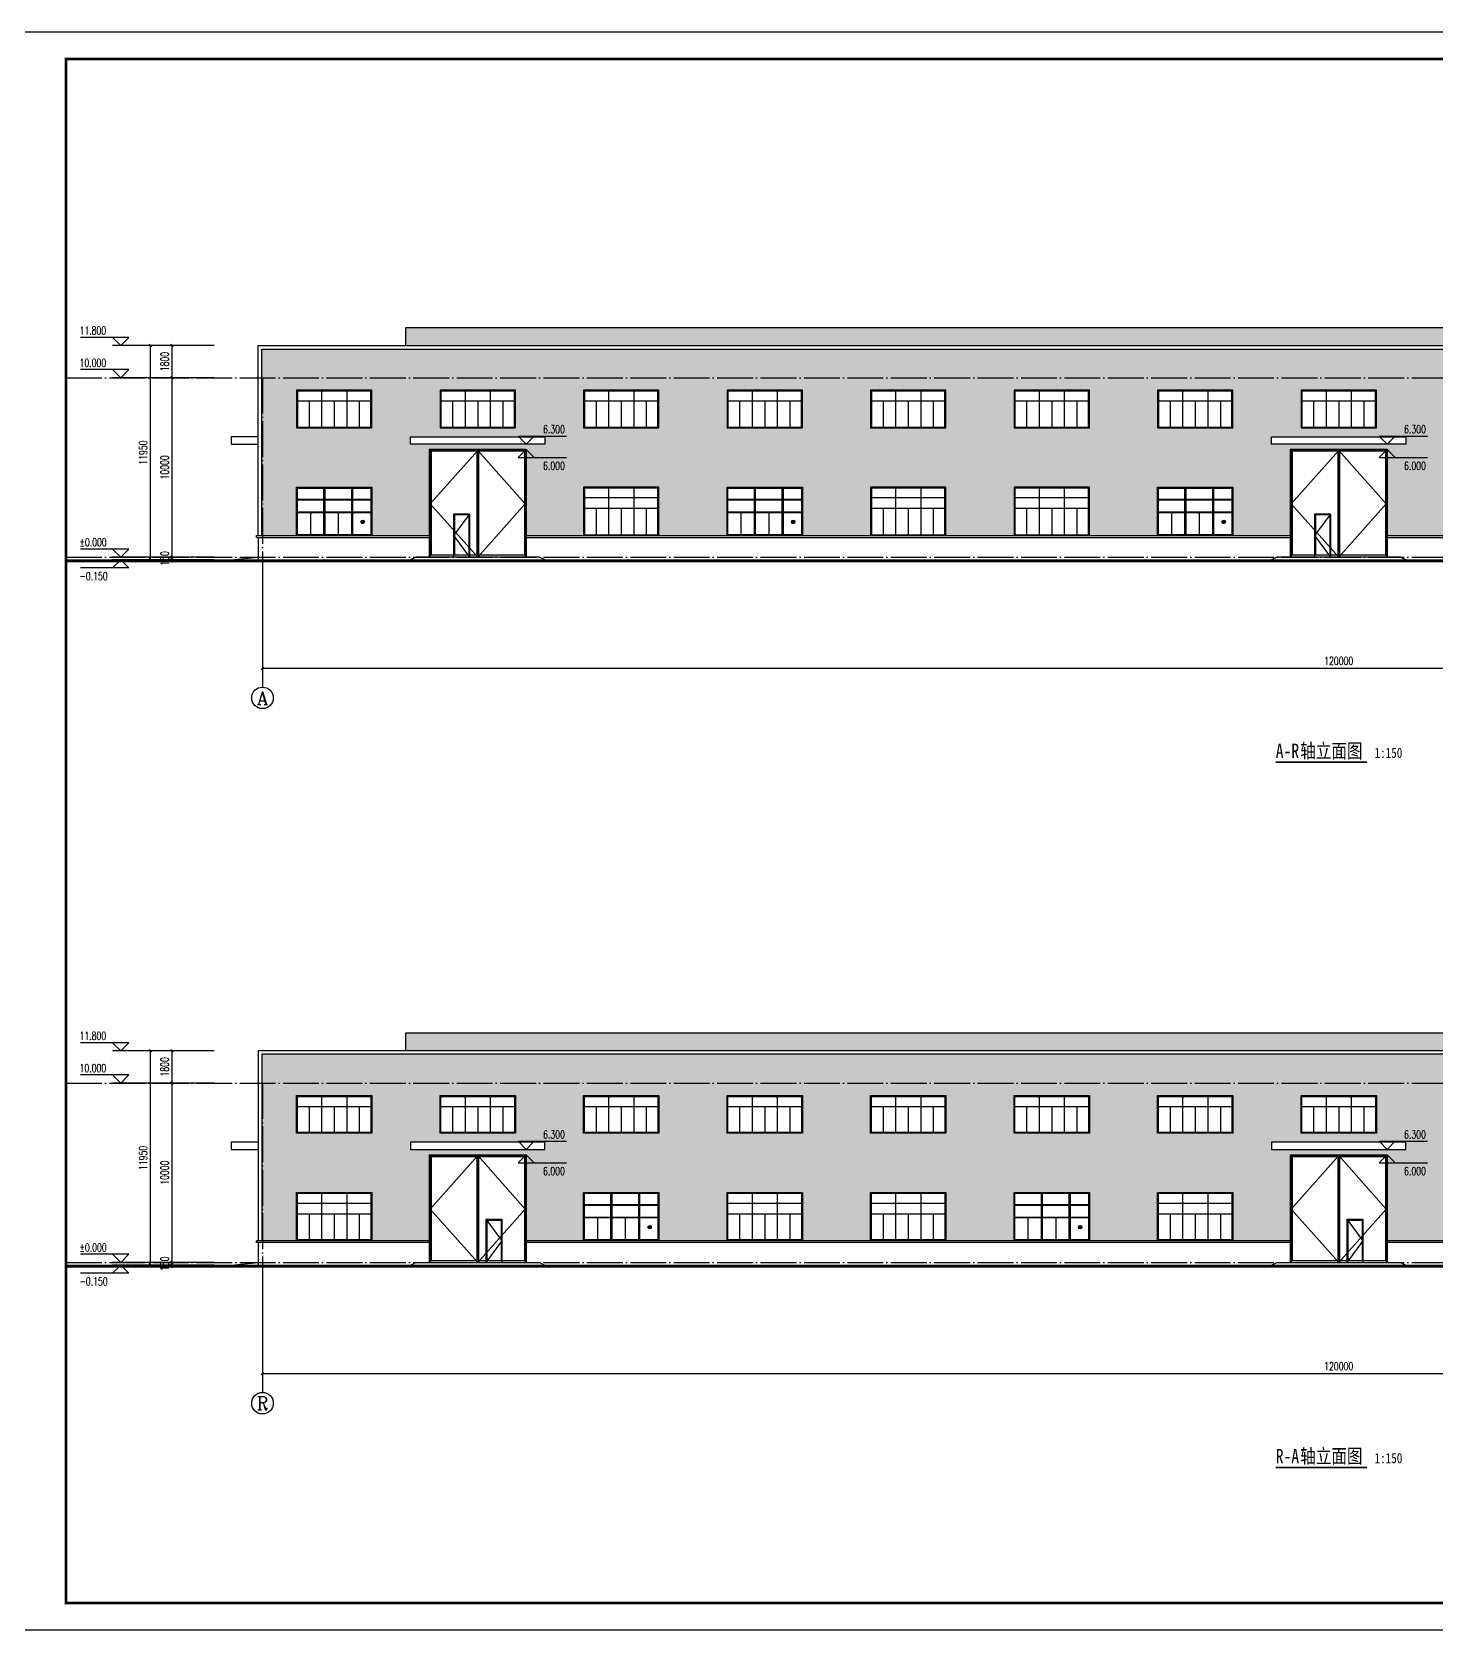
# Model space of a CAD drawing. Extents: x 14591016 to 15383666, y -730593 to -510197.
# Drawn here: x 14965566 to 15043841, y -662043 to -572943 of the extents above; entities that cross this region are included whole.
import ezdxf
from ezdxf.enums import TextEntityAlignment as Align

# ---------------------------------------------------------------- set-up
doc = ezdxf.new("R2010")
doc.units = 0
doc.header["$LTSCALE"] = 1000
doc.header["$MEASUREMENT"] = 0
doc.linetypes.add('DOTE', pattern=[2.42, 2, -0.2, 0.02, -0.2])
for name, color, linetype in [('AXIS', 3, 'Continuous'), ('AXIS_TEXT', 7, 'Continuous'), ('DIM_SYMB', 3, 'Continuous'), ('DOTE', 1, 'DOTE'), ('PUB_DIM', 3, 'Continuous'), ('PUB_TEXT', 7, 'Continuous'), ('TK', 4, 'Continuous'), ('WINDOW', 4, 'Continuous'), ('填充', 251, 'Continuous')]:
    doc.layers.add(name, color=color, linetype=linetype)
doc.styles.add('_TCH_AXIS', font='COMPLEX', dxfattribs={"bigfont": 'GBCBIG'})
doc.styles.add('_TCH_DIM', font='SIMPLEX', dxfattribs={"bigfont": 'GBCBIG'})
doc.styles.add('_TCH_DIM_T3', font='SIMPLEX', dxfattribs={"width": 0.705882, "bigfont": 'GBCBIG'})
doc.styles.add('COMPLEX', font='COMPLEX')
doc.styles.add('YAYA', font='', dxfattribs={"width": 0.8, "height": 1})
doc.styles.get('YAYA').set_extended_font_data('SimSun')
doc.dimstyles.new('_TCH_ARCH&&150', dxfattribs={"dimtxt": 446.25, "dimasz": 150, "dimexe": 375, "dimexo": 450, "dimgap": 189.375, "dimtad": 1, "dimdec": 0, "dimzin": 0, "dimdsep": 46, "dimtxsty": '_TCH_DIM_T3', "dimblk": 'ARCHTICK', "dimcen": 0.09, "dimclrt": 7, "dimazin": 2, "dimtfac": 1, "dimtdec": 0, "dimtix": 1, "dimtmove": 2, "dimatfit": 3, "dimfxl": 0, "dimtolj": 1, "dimtzin": 0, "dimarcsym": 0})
pattern_1 = [(90, (0, 0), (-635, 6e-14), []), (90, (317.5, 317.5), (-635, 6e-14), [317.5, -158.75])]

# ---------------------------------------------------------------- blocks, each defined once
blk = doc.blocks.new('222222')
blk.add_lwpolyline([(-4200, 0), (0, 0), (0, -2100), (-4200, -2100)], close=True)
at = {"layer": 'WINDOW'}
for p, q in [((-4150, -600), (-50, -600)), ((-3500, -600), (-3500, -2050)), ((-2800, -50), (-2800, -2050)), ((-2100, -600), (-2100, -2050)), ((-1400, -50), (-1400, -2050)), ((-700, -600), (-700, -2050))]:
    blk.add_line(p, q, dxfattribs=at)
blk.add_lwpolyline([(-4150, -50), (-50, -50), (-50, -2050), (-4150, -2050)], close=True, dxfattribs=at)
blk = doc.blocks.new('1111')
blk.add_lwpolyline([(-4200, 0), (0, 0), (0, -2700), (-4200, -2700)], close=True)
at = {"layer": 'WINDOW'}
for p, q in [((-4150, -600), (-50, -600)), ((-2800, -50), (-2800, -2650)), ((-1400, -50), (-1400, -2650)), ((-4150, -1200), (-50, -1200)), ((-3500, -1200), (-3500, -2650)), ((-2100, -1200), (-2100, -2650)), ((-700, -1200), (-700, -2650))]:
    blk.add_line(p, q, dxfattribs=at)
blk.add_lwpolyline([(-4150, -50), (-50, -50), (-50, -2650), (-4150, -2650)], close=True, dxfattribs=at)
blk = doc.blocks.new('A$C6FA958B4')
for p, q in [((-474, 38771), (4926, 38771)), ((-474, 38771), (-474, 32771)), ((4926, 38771), (4926, 32771))]:
    blk.add_line(p, q)
at = {"color": 4}
for p, q in [((-424, 38721), (4876, 38721)), ((-424, 38721), (-424, 32771)), ((-374, 38671), (2176, 38671)), ((-374, 38671), (-374, 32871)), ((2176, 38671), (2176, 32871)), ((2226, 38721), (2226, 32771)), ((2276, 38671), (2276, 35171)), ((2276, 38671), (4826, 38671)), ((4826, 38671), (4826, 32871)), ((4876, 38721), (4876, 32771)), ((2276, 35171), (2276, 32871)), ((2676, 35171), (3576, 35171)), ((2676, 35171), (2676, 32771)), ((2726, 35121), (3526, 35121)), ((2726, 35121), (2726, 32871)), ((3526, 35121), (3526, 32871)), ((3576, 35171), (3576, 32771)), ((-1224, 32771), (5676, 32771)), ((-374, 32871), (2176, 32871)), ((2276, 32871), (2676, 32871)), ((2726, 32871), (3226, 32871)), ((3226, 32871), (3526, 32871)), ((3576, 32871), (4826, 32871))]:
    blk.add_line(p, q, dxfattribs=at)
at = {"ltscale": 0.5}
blk.add_lwpolyline([(-1524, 39071), (5976, 39071), (5976, 39471), (-1524, 39471)], close=True, dxfattribs=at)
at = {"color": 4}
for points in [[(2226, 38721), (-424, 35746), (2226, 32771), (4876, 35746), (2226, 38721)], [(2676, 35171), (3576, 33971), (2676, 32771)]]:
    blk.add_lwpolyline(points, dxfattribs=at)
blk.add_lwpolyline([(-1524, 32621), (-1224, 32771), (5676, 32771), (5976, 32621)])
blk = doc.blocks.new('GeYuanFrame_55736273', base_point=(20.09, 4.53))
at = {"layer": 'TK'}
blk.add_lwpolyline([(20.09, 4.53), (20.09, 598.53), (1071.09, 598.53), (1071.09, 4.53)], close=True, dxfattribs=at)
at = {"layer": 'TK', "const_width": 1}
blk.add_lwpolyline([(45.09, 588.53), (1061.09, 588.53), (1061.09, 14.53), (45.09, 14.53)], close=True, dxfattribs=at)
blk = doc.blocks.new('_ArchTick')
at = {"color": 0, "linetype": 'ByBlock', "const_width": 0.4}
blk.add_lwpolyline([(-0.5, -0.5), (0.5, 0.5)], dxfattribs=at)
blk = doc.blocks.new('*D113')
at = {"layer": 'Defpoints', "color": 0}
for p in [(14973376, -602221), (14976176, -602221), (14976176, -602371)]:
    blk.add_point(p, dxfattribs=at)
at = {"layer": 'PUB_DIM', "color": 0, "lineweight": -2}
for p, q in [((14975726, -602221), (14973001, -602221)), ((14973376, -602221), (14973376, -602071)), ((14973376, -602371), (14973376, -602221)), ((14975726, -602371), (14973001, -602371)), ((14973376, -602371), (14973376, -602521))]:
    blk.add_line(p, q, dxfattribs=at)
at = {"layer": 'PUB_DIM', "color": 0, "lineweight": -2, "xscale": 150, "yscale": 150, "zscale": 150}
for p, rotation in [((14973376, -602221), 270), ((14973376, -602371), 90)]:
    blk.add_blockref('_ArchTick', p, dxfattribs=dict(at, rotation=rotation))
at = {"layer": 'PUB_DIM', "color": 7, "insert": (14972964, -602296), "char_height": 446.2, "attachment_point": 5, "rotation": 90, "style": '_TCH_DIM_T3'}
blk.add_mtext('\\A1;150', dxfattribs=at)
blk = doc.blocks.new('*D114')
at = {"layer": 'Defpoints', "color": 0}
for p in [(14973376, -592221), (14976176, -592221), (14976176, -602221)]:
    blk.add_point(p, dxfattribs=at)
at = {"layer": 'PUB_DIM', "color": 0, "lineweight": -2}
for p, q in [((14975726, -592221), (14973001, -592221)), ((14973376, -602221), (14973376, -592221)), ((14975726, -602221), (14973001, -602221))]:
    blk.add_line(p, q, dxfattribs=at)
at = {"layer": 'PUB_DIM', "color": 0, "lineweight": -2, "xscale": 150, "yscale": 150, "zscale": 150}
for p, rotation in [((14973376, -592221), 90), ((14973376, -602221), 270)]:
    blk.add_blockref('_ArchTick', p, dxfattribs=dict(at, rotation=rotation))
at = {"layer": 'PUB_DIM', "color": 7, "insert": (14972964, -597221), "char_height": 446.2, "attachment_point": 5, "rotation": 90, "style": '_TCH_DIM_T3'}
blk.add_mtext('\\A1;10000', dxfattribs=at)
blk = doc.blocks.new('*D115')
at = {"layer": 'Defpoints', "color": 0}
for p in [(14973376, -590421), (14976176, -590421), (14976176, -592221)]:
    blk.add_point(p, dxfattribs=at)
at = {"layer": 'PUB_DIM', "color": 0, "lineweight": -2}
for p, q in [((14975726, -590421), (14973001, -590421)), ((14973376, -592221), (14973376, -590421)), ((14975726, -592221), (14973001, -592221))]:
    blk.add_line(p, q, dxfattribs=at)
at = {"layer": 'PUB_DIM', "color": 0, "lineweight": -2, "xscale": 150, "yscale": 150, "zscale": 150}
for p, rotation in [((14973376, -590421), 90), ((14973376, -592221), 270)]:
    blk.add_blockref('_ArchTick', p, dxfattribs=dict(at, rotation=rotation))
at = {"layer": 'PUB_DIM', "color": 7, "insert": (14972964, -591321), "char_height": 446.2, "attachment_point": 5, "rotation": 90, "style": '_TCH_DIM_T3'}
blk.add_mtext('\\A1;1800', dxfattribs=at)
blk = doc.blocks.new('*D116')
at = {"layer": 'Defpoints', "color": 0}
for p in [(14972176, -590421), (14976176, -590421), (14976176, -602371)]:
    blk.add_point(p, dxfattribs=at)
at = {"layer": 'PUB_DIM', "color": 0, "lineweight": -2}
for p, q in [((14975726, -590421), (14971801, -590421)), ((14972176, -602371), (14972176, -590421)), ((14975726, -602371), (14971801, -602371))]:
    blk.add_line(p, q, dxfattribs=at)
at = {"layer": 'PUB_DIM', "color": 0, "lineweight": -2, "xscale": 150, "yscale": 150, "zscale": 150}
for p, rotation in [((14972176, -590421), 90), ((14972176, -602371), 270)]:
    blk.add_blockref('_ArchTick', p, dxfattribs=dict(at, rotation=rotation))
at = {"layer": 'PUB_DIM', "color": 7, "insert": (14971764, -596396), "char_height": 446.2, "attachment_point": 5, "rotation": 90, "style": '_TCH_DIM_T3'}
blk.add_mtext('\\A1;11950', dxfattribs=at)
blk = doc.blocks.new('_AXISO')
blk.add_circle((0, 0), 0.5)
at = {"layer": 'AXIS_TEXT', "style": 'COMPLEX', "width": 1.041667}
blk.add_attdef('A', text='', height=0.56, dxfattribs=at).set_placement((-0.25, -0.28), (0.25, -0.28), align=Align.FIT)
blk = doc.blocks.new('*D117')
at = {"layer": 'AXIS', "color": 0, "lineweight": -2}
for p, q in [((14978416, -603921), (14978416, -608796)), ((15098416, -603921), (15098416, -608796)), ((14978416, -608421), (15098416, -608421))]:
    blk.add_line(p, q, dxfattribs=at)
at = {"layer": 'Defpoints', "color": 0}
for p in [(14978416, -603471), (15098416, -603471), (15098416, -608421)]:
    blk.add_point(p, dxfattribs=at)
at = {"layer": 'AXIS', "color": 0, "lineweight": -2, "xscale": 150, "yscale": 150, "zscale": 150, "rotation": 180}
blk.add_blockref('_ArchTick', (14978416, -608421), dxfattribs=at)
at = {"layer": 'AXIS', "color": 0, "lineweight": -2, "xscale": 150, "yscale": 150, "zscale": 150}
blk.add_blockref('_ArchTick', (15098416, -608421), dxfattribs=at)
at = {"layer": 'AXIS', "color": 7, "insert": (15038416, -608008), "char_height": 446.2, "attachment_point": 5, "style": '_TCH_DIM_T3'}
blk.add_mtext('\\A1;120000', dxfattribs=at)
blk = doc.blocks.new('*D118')
at = {"layer": 'Defpoints', "color": 0}
for p in [(14973376, -641544), (14976176, -641544), (14976176, -641694)]:
    blk.add_point(p, dxfattribs=at)
at = {"layer": 'PUB_DIM', "color": 0, "lineweight": -2}
for p, q in [((14973376, -641544), (14973376, -641394)), ((14975726, -641544), (14973001, -641544)), ((14975726, -641694), (14973001, -641694)), ((14973376, -641694), (14973376, -641544)), ((14973376, -641694), (14973376, -641844))]:
    blk.add_line(p, q, dxfattribs=at)
at = {"layer": 'PUB_DIM', "color": 0, "lineweight": -2, "xscale": 150, "yscale": 150, "zscale": 150}
for p, rotation in [((14973376, -641544), 270), ((14973376, -641694), 90)]:
    blk.add_blockref('_ArchTick', p, dxfattribs=dict(at, rotation=rotation))
at = {"layer": 'PUB_DIM', "color": 7, "insert": (14972964, -641619), "char_height": 446.2, "attachment_point": 5, "rotation": 90, "style": '_TCH_DIM_T3'}
blk.add_mtext('\\A1;150', dxfattribs=at)
blk = doc.blocks.new('*D119')
at = {"layer": 'Defpoints', "color": 0}
for p in [(14973376, -631544), (14976176, -631544), (14976176, -641544)]:
    blk.add_point(p, dxfattribs=at)
at = {"layer": 'PUB_DIM', "color": 0, "lineweight": -2}
for p, q in [((14975726, -631544), (14973001, -631544)), ((14973376, -641544), (14973376, -631544)), ((14975726, -641544), (14973001, -641544))]:
    blk.add_line(p, q, dxfattribs=at)
at = {"layer": 'PUB_DIM', "color": 0, "lineweight": -2, "xscale": 150, "yscale": 150, "zscale": 150}
for p, rotation in [((14973376, -631544), 90), ((14973376, -641544), 270)]:
    blk.add_blockref('_ArchTick', p, dxfattribs=dict(at, rotation=rotation))
at = {"layer": 'PUB_DIM', "color": 7, "insert": (14972964, -636544), "char_height": 446.2, "attachment_point": 5, "rotation": 90, "style": '_TCH_DIM_T3'}
blk.add_mtext('\\A1;10000', dxfattribs=at)
blk = doc.blocks.new('*D120')
at = {"layer": 'Defpoints', "color": 0}
for p in [(14973376, -629744), (14976176, -629744), (14976176, -631544)]:
    blk.add_point(p, dxfattribs=at)
at = {"layer": 'PUB_DIM', "color": 0, "lineweight": -2}
for p, q in [((14975726, -629744), (14973001, -629744)), ((14973376, -631544), (14973376, -629744)), ((14975726, -631544), (14973001, -631544))]:
    blk.add_line(p, q, dxfattribs=at)
at = {"layer": 'PUB_DIM', "color": 0, "lineweight": -2, "xscale": 150, "yscale": 150, "zscale": 150}
for p, rotation in [((14973376, -629744), 90), ((14973376, -631544), 270)]:
    blk.add_blockref('_ArchTick', p, dxfattribs=dict(at, rotation=rotation))
at = {"layer": 'PUB_DIM', "color": 7, "insert": (14972964, -630644), "char_height": 446.2, "attachment_point": 5, "rotation": 90, "style": '_TCH_DIM_T3'}
blk.add_mtext('\\A1;1800', dxfattribs=at)
blk = doc.blocks.new('*D121')
at = {"layer": 'Defpoints', "color": 0}
for p in [(14972176, -629744), (14976176, -629744), (14976176, -641694)]:
    blk.add_point(p, dxfattribs=at)
at = {"layer": 'PUB_DIM', "color": 0, "lineweight": -2}
for p, q in [((14975726, -629744), (14971801, -629744)), ((14972176, -641694), (14972176, -629744)), ((14975726, -641694), (14971801, -641694))]:
    blk.add_line(p, q, dxfattribs=at)
at = {"layer": 'PUB_DIM', "color": 0, "lineweight": -2, "xscale": 150, "yscale": 150, "zscale": 150}
for p, rotation in [((14972176, -629744), 90), ((14972176, -641694), 270)]:
    blk.add_blockref('_ArchTick', p, dxfattribs=dict(at, rotation=rotation))
at = {"layer": 'PUB_DIM', "color": 7, "insert": (14971764, -635719), "char_height": 446.2, "attachment_point": 5, "rotation": 90, "style": '_TCH_DIM_T3'}
blk.add_mtext('\\A1;11950', dxfattribs=at)
blk = doc.blocks.new('*D122')
at = {"layer": 'AXIS', "color": 0, "lineweight": -2}
for p, q in [((14978416, -643244), (14978416, -648119)), ((15098416, -643244), (15098416, -648119)), ((14978416, -647744), (15098416, -647744))]:
    blk.add_line(p, q, dxfattribs=at)
at = {"layer": 'Defpoints', "color": 0}
for p in [(14978416, -642794), (15098416, -642794), (15098416, -647744)]:
    blk.add_point(p, dxfattribs=at)
at = {"layer": 'AXIS', "color": 0, "lineweight": -2, "xscale": 150, "yscale": 150, "zscale": 150, "rotation": 180}
blk.add_blockref('_ArchTick', (14978416, -647744), dxfattribs=at)
at = {"layer": 'AXIS', "color": 0, "lineweight": -2, "xscale": 150, "yscale": 150, "zscale": 150}
blk.add_blockref('_ArchTick', (15098416, -647744), dxfattribs=at)
at = {"layer": 'AXIS', "color": 7, "insert": (15038416, -647331), "char_height": 446.2, "attachment_point": 5, "style": '_TCH_DIM_T3'}
blk.add_mtext('\\A1;120000', dxfattribs=at)

msp = doc.modelspace()

# ---------------------------------------------------------------- hatches: boundary and pattern name
for points in [[(14984103.6, -600258.2, 1), (14983903.6, -600258.2, 1)], [(15008103.6, -600258.2, 1), (15007903.6, -600258.2, 1)], [(15032103.6, -600258.2, 1), (15031903.6, -600258.2, 1)], [(15000103.6, -639581.4, 1), (14999903.6, -639581.4, 1)], [(15024103.6, -639581.4, 1), (15023903.6, -639581.4, 1)]]:
    msp.add_hatch(color=1).paths.add_polyline_path(points)
at = {"layer": '填充'}
h = msp.add_hatch(dxfattribs=at)
h.set_pattern_fill('ANSI33,_O', color=251, scale=200, angle=45)
h.set_pattern_definition(pattern_1)
h.paths.add_polyline_path([(15083716.1, -596220.7), (15089116.1, -596220.7), (15089116.1, -601020.7), (15092316.1, -601020.7), (15092316.1, -598320.7), (15096516.1, -598320.7), (15096516.1, -601020.7), (15098456.1, -601020.7), (15098456.1, -590620.7), (14978376.1, -590620.7), (14978376.1, -601020.7), (14980316.1, -601020.7), (14980316.1, -598320.7), (14984516.1, -598320.7), (14984516.1, -601020.7), (14987716.1, -601020.7), (14987716.1, -596220.7), (14993116.1, -596220.7), (14993116.1, -601020.7), (14996316.1, -601020.7), (14996316.1, -598320.7), (15000516.1, -598320.7), (15000516.1, -601020.7), (15004316.1, -601020.7), (15004316.1, -598320.7), (15008516.1, -598320.7), (15008516.1, -601020.7), (15012316.1, -601020.7), (15012316.1, -598320.7), (15016516.1, -598320.7), (15016516.1, -601020.7), (15020316.1, -601020.7), (15020316.1, -598320.7), (15024516.1, -598320.7), (15024516.1, -601020.7), (15028316.1, -601020.7), (15028316.1, -598320.7), (15032516.1, -598320.7), (15032516.1, -601020.7), (15035716.1, -601020.7), (15035716.1, -596220.7), (15041116.1, -596220.7), (15041116.1, -601020.7), (15044316.1, -601020.7), (15044316.1, -598320.7), (15048516.1, -598320.7), (15048516.1, -601020.7), (15052316.1, -601020.7), (15052316.1, -598320.7), (15056516.1, -598320.7), (15056516.1, -601020.7), (15060316.1, -601020.7), (15060316.1, -598320.7), (15064516.1, -598320.7), (15064516.1, -601020.7), (15068316.1, -601020.7), (15068316.1, -598320.7), (15072516.1, -598320.7), (15072516.1, -601020.7), (15076316.1, -601020.7), (15076316.1, -598320.7), (15080516.1, -598320.7), (15080516.1, -601020.7), (15083716.1, -601020.7)])
h.paths.add_polyline_path([(15044316.1, -595020.7), (15044316.1, -592920.7), (15048516.1, -592920.7), (15048516.1, -595020.7)], flags=16)
h.paths.add_polyline_path([(15044366.1, -594970.7), (15044366.1, -592970.7), (15048466.1, -592970.7), (15048466.1, -594970.7)], flags=0)
h.paths.add_polyline_path([(15042166.1, -595920.7), (15034666.1, -595920.7), (15034666.1, -595520.7), (15042166.1, -595520.7)], flags=16)
h.paths.add_polyline_path([(15040516.1, -595020.7), (15036316.1, -595020.7), (15036316.1, -592920.7), (15040516.1, -592920.7)], flags=16)
h.paths.add_polyline_path([(15040466.1, -594970.7), (15036366.1, -594970.7), (15036366.1, -592970.7), (15040466.1, -592970.7)], flags=0)
h.paths.add_polyline_path([(15049990.7, -592780.7, -1), (15049990.7, -592860.7, -1)], flags=16)
h.paths.add_polyline_path([(15052316.1, -595020.7), (15052316.1, -592920.7), (15056516.1, -592920.7), (15056516.1, -595020.7)], flags=16)
h.paths.add_polyline_path([(15052366.1, -594970.7), (15052366.1, -592970.7), (15056466.1, -592970.7), (15056466.1, -594970.7)], flags=0)
h.paths.add_polyline_path([(15032516.1, -595020.7), (15028316.1, -595020.7), (15028316.1, -592920.7), (15032516.1, -592920.7)], flags=16)
h.paths.add_polyline_path([(15032466.1, -594970.7), (15028366.1, -594970.7), (15028366.1, -592970.7), (15032466.1, -592970.7)], flags=0)
h.paths.add_polyline_path([(15060316.1, -595020.7), (15060316.1, -592920.7), (15064516.1, -592920.7), (15064516.1, -595020.7)], flags=16)
h.paths.add_polyline_path([(15060366.1, -594970.7), (15060366.1, -592970.7), (15064466.1, -592970.7), (15064466.1, -594970.7)], flags=0)
h.paths.add_polyline_path([(15024516.1, -595020.7), (15020316.1, -595020.7), (15020316.1, -592920.7), (15024516.1, -592920.7)], flags=16)
h.paths.add_polyline_path([(15024466.1, -594970.7), (15020366.1, -594970.7), (15020366.1, -592970.7), (15024466.1, -592970.7)], flags=0)
h.paths.add_polyline_path([(15068316.1, -595020.7), (15068316.1, -592920.7), (15072516.1, -592920.7), (15072516.1, -595020.7)], flags=16)
h.paths.add_polyline_path([(15068366.1, -594970.7), (15068366.1, -592970.7), (15072466.1, -592970.7), (15072466.1, -594970.7)], flags=0)
h.paths.add_polyline_path([(15016516.1, -595020.7), (15012316.1, -595020.7), (15012316.1, -592920.7), (15016516.1, -592920.7)], flags=16)
h.paths.add_polyline_path([(15016466.1, -594970.7), (15012366.1, -594970.7), (15012366.1, -592970.7), (15016466.1, -592970.7)], flags=0)
h.paths.add_polyline_path([(15076316.1, -595020.7), (15076316.1, -592920.7), (15080516.1, -592920.7), (15080516.1, -595020.7)], flags=16)
h.paths.add_polyline_path([(15076366.1, -594970.7), (15076366.1, -592970.7), (15080466.1, -592970.7), (15080466.1, -594970.7)], flags=0)
h.paths.add_polyline_path([(15008516.1, -595020.7), (15004316.1, -595020.7), (15004316.1, -592920.7), (15008516.1, -592920.7)], flags=16)
h.paths.add_polyline_path([(15008466.1, -594970.7), (15004366.1, -594970.7), (15004366.1, -592970.7), (15008466.1, -592970.7)], flags=0)
h.paths.add_polyline_path([(15082666.1, -595920.7), (15082666.1, -595520.7), (15090166.1, -595520.7), (15090166.1, -595920.7)], flags=16)
h.paths.add_polyline_path([(15084316.1, -595020.7), (15084316.1, -592920.7), (15088516.1, -592920.7), (15088516.1, -595020.7)], flags=16)
h.paths.add_polyline_path([(15084366.1, -594970.7), (15084366.1, -592970.7), (15088466.1, -592970.7), (15088466.1, -594970.7)], flags=0)
h.paths.add_polyline_path([(15000516.1, -595020.7), (14996316.1, -595020.7), (14996316.1, -592920.7), (15000516.1, -592920.7)], flags=16)
h.paths.add_polyline_path([(15000466.1, -594970.7), (14996366.1, -594970.7), (14996366.1, -592970.7), (15000466.1, -592970.7)], flags=0)
h.paths.add_polyline_path([(15092316.1, -595020.7), (15092316.1, -592920.7), (15096516.1, -592920.7), (15096516.1, -595020.7)], flags=16)
h.paths.add_polyline_path([(15092366.1, -594970.7), (15092366.1, -592970.7), (15096466.1, -592970.7), (15096466.1, -594970.7)], flags=0)
h.paths.add_polyline_path([(14994166.1, -595920.7), (14986666.1, -595920.7), (14986666.1, -595520.7), (14994166.1, -595520.7)], flags=16)
h.paths.add_polyline_path([(14992516.1, -595020.7), (14988316.1, -595020.7), (14988316.1, -592920.7), (14992516.1, -592920.7)], flags=16)
h.paths.add_polyline_path([(14992466.1, -594970.7), (14988366.1, -594970.7), (14988366.1, -592970.7), (14992466.1, -592970.7)], flags=0)
h.paths.add_polyline_path([(14984516.1, -595020.7), (14980316.1, -595020.7), (14980316.1, -592920.7), (14984516.1, -592920.7)], flags=16)
h.paths.add_polyline_path([(14984466.1, -594970.7), (14980366.1, -594970.7), (14980366.1, -592970.7), (14984466.1, -592970.7)], flags=0)
h.paths.add_polyline_path([(15049990.7, -589420.7), (14986416.1, -589420.7), (14986416.1, -590420.7), (15049990.7, -590420.7)])
h.paths.add_polyline_path([(15090416.1, -589420.7), (15049990.7, -589420.7), (15049990.7, -590420.7), (15090416.1, -590420.7)])
h = msp.add_hatch(dxfattribs=at)
h.set_pattern_fill('ANSI33,_O', color=251, scale=200, angle=45)
h.set_pattern_definition(pattern_1)
h.paths.add_polyline_path([(15083716.1, -635543.9), (15089116.1, -635543.9), (15089116.1, -640343.9), (15092316.1, -640343.9), (15092316.1, -637643.9), (15096516.1, -637643.9), (15096516.1, -640343.9), (15098456.1, -640343.9), (15098456.1, -629943.9), (15049990.7, -629943.9), (15049990.7, -632103.9, -1), (15049990.7, -632183.9, -1), (15049990.7, -632103.9), (15049990.7, -629943.9), (14978376.1, -629943.9), (14978376.1, -640343.9), (14980316.1, -640343.9), (14980316.1, -637643.9), (14984516.1, -637643.9), (14984516.1, -640343.9), (14987716.1, -640343.9), (14987716.1, -635543.9), (14993116.1, -635543.9), (14993116.1, -640343.9), (14996316.1, -640343.9), (14996316.1, -637643.9), (15000516.1, -637643.9), (15000516.1, -640343.9), (15004316.1, -640343.9), (15004316.1, -637643.9), (15008516.1, -637643.9), (15008516.1, -640343.9), (15012316.1, -640343.9), (15012316.1, -637643.9), (15016516.1, -637643.9), (15016516.1, -640343.9), (15020316.1, -640343.9), (15020316.1, -637643.9), (15024516.1, -637643.9), (15024516.1, -640343.9), (15028316.1, -640343.9), (15028316.1, -637643.9), (15032516.1, -637643.9), (15032516.1, -640343.9), (15035716.1, -640343.9), (15035716.1, -635543.9), (15041116.1, -635543.9), (15041116.1, -640343.9), (15044316.1, -640343.9), (15044316.1, -637643.9), (15048516.1, -637643.9), (15048516.1, -640343.9), (15052316.1, -640343.9), (15052316.1, -637643.9), (15056516.1, -637643.9), (15056516.1, -640343.9), (15060316.1, -640343.9), (15060316.1, -637643.9), (15064516.1, -637643.9), (15064516.1, -640343.9), (15068316.1, -640343.9), (15068316.1, -637643.9), (15072516.1, -637643.9), (15072516.1, -640343.9), (15076316.1, -640343.9), (15076316.1, -637643.9), (15080516.1, -637643.9), (15080516.1, -640343.9), (15083716.1, -640343.9)])
h.paths.add_polyline_path([(15044316.1, -634343.9), (15044316.1, -632243.9), (15048516.1, -632243.9), (15048516.1, -634343.9)], flags=16)
h.paths.add_polyline_path([(15044366.1, -634293.9), (15044366.1, -632293.9), (15048466.1, -632293.9), (15048466.1, -634293.9)], flags=0)
h.paths.add_polyline_path([(15042166.1, -635243.9), (15034666.1, -635243.9), (15034666.1, -634843.9), (15042166.1, -634843.9)], flags=16)
h.paths.add_polyline_path([(15040516.1, -634343.9), (15036316.1, -634343.9), (15036316.1, -632243.9), (15040516.1, -632243.9)], flags=16)
h.paths.add_polyline_path([(15040466.1, -634293.9), (15036366.1, -634293.9), (15036366.1, -632293.9), (15040466.1, -632293.9)], flags=0)
h.paths.add_polyline_path([(15052316.1, -634343.9), (15052316.1, -632243.9), (15056516.1, -632243.9), (15056516.1, -634343.9)], flags=16)
h.paths.add_polyline_path([(15052366.1, -634293.9), (15052366.1, -632293.9), (15056466.1, -632293.9), (15056466.1, -634293.9)], flags=0)
h.paths.add_polyline_path([(15032516.1, -634343.9), (15028316.1, -634343.9), (15028316.1, -632243.9), (15032516.1, -632243.9)], flags=16)
h.paths.add_polyline_path([(15032466.1, -634293.9), (15028366.1, -634293.9), (15028366.1, -632293.9), (15032466.1, -632293.9)], flags=0)
h.paths.add_polyline_path([(15060316.1, -634343.9), (15060316.1, -632243.9), (15064516.1, -632243.9), (15064516.1, -634343.9)], flags=16)
h.paths.add_polyline_path([(15060366.1, -634293.9), (15060366.1, -632293.9), (15064466.1, -632293.9), (15064466.1, -634293.9)], flags=0)
h.paths.add_polyline_path([(15024516.1, -634343.9), (15020316.1, -634343.9), (15020316.1, -632243.9), (15024516.1, -632243.9)], flags=16)
h.paths.add_polyline_path([(15024466.1, -634293.9), (15020366.1, -634293.9), (15020366.1, -632293.9), (15024466.1, -632293.9)], flags=0)
h.paths.add_polyline_path([(15068316.1, -634343.9), (15068316.1, -632243.9), (15072516.1, -632243.9), (15072516.1, -634343.9)], flags=16)
h.paths.add_polyline_path([(15068366.1, -634293.9), (15068366.1, -632293.9), (15072466.1, -632293.9), (15072466.1, -634293.9)], flags=0)
h.paths.add_polyline_path([(15016516.1, -634343.9), (15012316.1, -634343.9), (15012316.1, -632243.9), (15016516.1, -632243.9)], flags=16)
h.paths.add_polyline_path([(15016466.1, -634293.9), (15012366.1, -634293.9), (15012366.1, -632293.9), (15016466.1, -632293.9)], flags=0)
h.paths.add_polyline_path([(15076316.1, -634343.9), (15076316.1, -632243.9), (15080516.1, -632243.9), (15080516.1, -634343.9)], flags=16)
h.paths.add_polyline_path([(15076366.1, -634293.9), (15076366.1, -632293.9), (15080466.1, -632293.9), (15080466.1, -634293.9)], flags=0)
h.paths.add_polyline_path([(15008516.1, -634343.9), (15004316.1, -634343.9), (15004316.1, -632243.9), (15008516.1, -632243.9)], flags=16)
h.paths.add_polyline_path([(15008466.1, -634293.9), (15004366.1, -634293.9), (15004366.1, -632293.9), (15008466.1, -632293.9)], flags=0)
h.paths.add_polyline_path([(15082666.1, -635243.9), (15082666.1, -634843.9), (15090166.1, -634843.9), (15090166.1, -635243.9)], flags=16)
h.paths.add_polyline_path([(15084316.1, -634343.9), (15084316.1, -632243.9), (15088516.1, -632243.9), (15088516.1, -634343.9)], flags=16)
h.paths.add_polyline_path([(15084366.1, -634293.9), (15084366.1, -632293.9), (15088466.1, -632293.9), (15088466.1, -634293.9)], flags=0)
h.paths.add_polyline_path([(15000516.1, -634343.9), (14996316.1, -634343.9), (14996316.1, -632243.9), (15000516.1, -632243.9)], flags=16)
h.paths.add_polyline_path([(15000466.1, -634293.9), (14996366.1, -634293.9), (14996366.1, -632293.9), (15000466.1, -632293.9)], flags=0)
h.paths.add_polyline_path([(15092316.1, -634343.9), (15092316.1, -632243.9), (15096516.1, -632243.9), (15096516.1, -634343.9)], flags=16)
h.paths.add_polyline_path([(15092366.1, -634293.9), (15092366.1, -632293.9), (15096466.1, -632293.9), (15096466.1, -634293.9)], flags=0)
h.paths.add_polyline_path([(14994166.1, -635243.9), (14986666.1, -635243.9), (14986666.1, -634843.9), (14994166.1, -634843.9)], flags=16)
h.paths.add_polyline_path([(14992516.1, -634343.9), (14988316.1, -634343.9), (14988316.1, -632243.9), (14992516.1, -632243.9)], flags=16)
h.paths.add_polyline_path([(14992466.1, -634293.9), (14988366.1, -634293.9), (14988366.1, -632293.9), (14992466.1, -632293.9)], flags=0)
h.paths.add_polyline_path([(14984516.1, -634343.9), (14980316.1, -634343.9), (14980316.1, -632243.9), (14984516.1, -632243.9)], flags=16)
h.paths.add_polyline_path([(14984466.1, -634293.9), (14980366.1, -634293.9), (14980366.1, -632293.9), (14984466.1, -632293.9)], flags=0)
h.paths.add_polyline_path([(15090416.1, -628743.9), (15049990.7, -628743.9), (15049990.7, -629743.9), (15090416.1, -629743.9)])
h.paths.add_polyline_path([(15049990.7, -628743.9), (14986416.1, -628743.9), (14986416.1, -629743.9), (15049990.7, -629743.9)])

# ---------------------------------------------------------------- linework, layer by layer
at = {"ltscale": 0.5}
for p, q in [((14978076.1, -601020.7), (14987716.1, -601020.7)), ((14978076.1, -601120.7), (14978076.1, -601020.7)), ((14978076.1, -601120.7), (14987716.1, -601120.7)), ((14978176.1, -601120.7), (14978176.1, -602370.7)), ((14993116.1, -601020.7), (15035716.1, -601020.7)), ((14993116.1, -601120.7), (15035716.1, -601120.7)), ((15041116.1, -601020.7), (15083716.1, -601020.7)), ((15041116.1, -601120.7), (15083716.1, -601120.7)), ((14976676.1, -602370.7), (14978176.1, -602220.7)), ((14967466.1, -602370.7), (15109366.1, -602370.7)), ((14967466.1, -602470.7), (15109366.1, -602470.7)), ((14987716.1, -640343.9), (14978076.1, -640343.9)), ((14978076.1, -640443.9), (14978076.1, -640343.9)), ((14987716.1, -640443.9), (14978076.1, -640443.9)), ((14978176.1, -640443.9), (14978176.1, -641693.9)), ((15035716.1, -640343.9), (14993116.1, -640343.9)), ((15035716.1, -640443.9), (14993116.1, -640443.9)), ((15083716.1, -640343.9), (15041116.1, -640343.9)), ((15083716.1, -640443.9), (15041116.1, -640443.9)), ((14967466.1, -641693.9), (15109366.1, -641693.9)), ((14967466.1, -641793.9), (15109366.1, -641793.9)), ((14976676.1, -641693.9), (14978176.1, -641543.9))]:
    msp.add_line(p, q, dxfattribs=at)
for points in [[(14986416.1, -590420.7), (14986416.1, -589420.7), (15090416.1, -589420.7), (15090416.1, -590420.7)], [(14978176.1, -601020.7), (14978176.1, -590420.7), (15098656.1, -590420.7), (15098656.1, -601020.7)], [(14978376.1, -601020.7), (14978376.1, -590620.7), (15098456.1, -590620.7), (15098456.1, -601020.7)], [(14978176.1, -595520.7), (14976676.1, -595520.7), (14976676.1, -595920.7), (14978176.1, -595920.7)], [(14986416.1, -629743.9), (14986416.1, -628743.9), (15090416.1, -628743.9), (15090416.1, -629743.9)], [(15098656.1, -640343.9), (15098656.1, -629743.9), (14978176.1, -629743.9), (14978176.1, -640343.9)], [(15098456.1, -640343.9), (15098456.1, -629943.9), (14978376.1, -629943.9), (14978376.1, -640343.9)], [(14978176.1, -634843.9), (14976676.1, -634843.9), (14976676.1, -635243.9), (14978176.1, -635243.9)]]:
    msp.add_lwpolyline(points, dxfattribs=at)
at = {"ltscale": 0.5, "const_width": 100}
for points in [[(14967466.1, -602420.7), (15109366.1, -602420.7)], [(14967466.1, -641743.9), (15109366.1, -641743.9)]]:
    msp.add_lwpolyline(points, dxfattribs=at)
at = {"color": 1}
for centre in [(14984003.6, -600258.2), (15008003.6, -600258.2), (15032003.6, -600258.2), (15000003.6, -639581.4), (15024003.6, -639581.4)]:
    msp.add_circle(centre, 100, dxfattribs=at)
at = {"layer": 'AXIS'}
for p, q in [((14978416.1, -603470.7), (14978416.1, -609470.7)), ((14978416.1, -642793.9), (14978416.1, -648793.9))]:
    msp.add_line(p, q, dxfattribs=at)
at = {"layer": 'DIM_SYMB', "const_width": 105}
for points in [[(15034905.7, -613657.1), (15039992.7, -613657.1)], [(15034905.7, -652980.3), (15039992.7, -652980.3)]]:
    msp.add_lwpolyline(points, dxfattribs=at)
at = {"layer": 'DOTE'}
for p, q in [((14967466.1, -592220.7), (15109366.1, -592220.7)), ((14978416.1, -592220.7), (14978416.1, -603470.7)), ((14967466.1, -602220.7), (15109366.1, -602220.7)), ((14967466.1, -631543.9), (15109366.1, -631543.9)), ((14978416.1, -631543.9), (14978416.1, -642793.9)), ((14967466.1, -641543.9), (15109366.1, -641543.9))]:
    msp.add_line(p, q, dxfattribs=at)
at = {"layer": 'PUB_DIM'}
for p, q in [((14970964.9, -589970.7), (14968264.9, -589970.7)), ((14970514.9, -590420.7), (14970064.9, -589970.7)), ((14973376.1, -590420.7), (14970064.9, -590420.7)), ((14970514.9, -590420.7), (14970964.9, -589970.7)), ((14970964.9, -591770.7), (14968264.9, -591770.7)), ((14970514.9, -592220.7), (14970064.9, -591770.7)), ((14973376.1, -592220.7), (14970064.9, -592220.7)), ((14970514.9, -592220.7), (14970964.9, -591770.7)), ((14993116.1, -595920.7), (14992666.1, -595470.7)), ((14992666.1, -595470.7), (14995366.1, -595470.7)), ((14993116.1, -595920.7), (14993566.1, -595470.7)), ((15041116.1, -595920.7), (15040666.1, -595470.7)), ((15040666.1, -595470.7), (15043366.1, -595470.7)), ((15041116.1, -595920.7), (15041566.1, -595470.7)), ((14993116.1, -596220.7), (14992666.1, -596670.7)), ((14992666.1, -596670.7), (14995366.1, -596670.7)), ((14993116.1, -596220.7), (14993566.1, -596670.7)), ((15041116.1, -596220.7), (15040666.1, -596670.7)), ((15040666.1, -596670.7), (15043366.1, -596670.7)), ((15041116.1, -596220.7), (15041566.1, -596670.7)), ((14970964.9, -601770.7), (14968264.9, -601770.7)), ((14970514.9, -602220.7), (14970064.9, -601770.7)), ((14973376.1, -602220.7), (14970064.9, -602220.7)), ((14970514.9, -602220.7), (14970964.9, -601770.7)), ((14970964.9, -602820.7), (14968264.9, -602820.7)), ((14970514.9, -602370.7), (14970064.9, -602820.7)), ((14973376.1, -602370.7), (14970064.9, -602370.7)), ((14970514.9, -602370.7), (14970964.9, -602820.7)), ((14970964.9, -629293.9), (14968264.9, -629293.9)), ((14970514.9, -629743.9), (14970064.9, -629293.9)), ((14973376.1, -629743.9), (14970064.9, -629743.9)), ((14970514.9, -629743.9), (14970964.9, -629293.9)), ((14970964.9, -631093.9), (14968264.9, -631093.9)), ((14970514.9, -631543.9), (14970064.9, -631093.9)), ((14973376.1, -631543.9), (14970064.9, -631543.9)), ((14970514.9, -631543.9), (14970964.9, -631093.9)), ((14993116.1, -635243.9), (14992666.1, -634793.9)), ((14992666.1, -634793.9), (14995366.1, -634793.9)), ((14993116.1, -635243.9), (14993566.1, -634793.9)), ((15041116.1, -635243.9), (15040666.1, -634793.9)), ((15040666.1, -634793.9), (15043366.1, -634793.9)), ((15041116.1, -635243.9), (15041566.1, -634793.9)), ((14993116.1, -635543.9), (14992666.1, -635993.9)), ((14992666.1, -635993.9), (14995366.1, -635993.9)), ((14993116.1, -635543.9), (14993566.1, -635993.9)), ((15041116.1, -635543.9), (15040666.1, -635993.9)), ((15040666.1, -635993.9), (15043366.1, -635993.9)), ((15041116.1, -635543.9), (15041566.1, -635993.9)), ((14970964.9, -641093.9), (14968264.9, -641093.9)), ((14970514.9, -641543.9), (14970064.9, -641093.9)), ((14970514.9, -641543.9), (14970964.9, -641093.9)), ((14970964.9, -642143.9), (14968264.9, -642143.9)), ((14973376.1, -641543.9), (14970064.9, -641543.9)), ((14970514.9, -641693.9), (14970064.9, -642143.9)), ((14973376.1, -641693.9), (14970064.9, -641693.9)), ((14970514.9, -641693.9), (14970964.9, -642143.9))]:
    msp.add_line(p, q, dxfattribs=at)
at = {"layer": 'WINDOW'}
for p, q in [((14981091.1, -599745.7), (14981091.1, -600970.7)), ((14982641.1, -599745.7), (14982641.1, -600970.7)), ((15005091.1, -599745.7), (15005091.1, -600970.7)), ((15006641.1, -599745.7), (15006641.1, -600970.7)), ((15029091.1, -599745.7), (15029091.1, -600970.7)), ((15030641.1, -599745.7), (15030641.1, -600970.7)), ((14997091.1, -639068.9), (14997091.1, -640293.9)), ((14998641.1, -639068.9), (14998641.1, -640293.9)), ((15021091.1, -639068.9), (15021091.1, -640293.9)), ((15022641.1, -639068.9), (15022641.1, -640293.9))]:
    msp.add_line(p, q, dxfattribs=at)
for points in [[(14980316.1, -598320.7), (14984516.1, -598320.7), (14984516.1, -601020.7), (14980316.1, -601020.7)], [(14980366.1, -598370.7), (14984466.1, -598370.7), (14984466.1, -600970.7), (14980366.1, -600970.7)], [(14981841.1, -598370.7), (14981891.1, -598370.7), (14981891.1, -600970.7), (14981841.1, -600970.7)], [(14983391.1, -598370.7), (14983441.1, -598370.7), (14983441.1, -600970.7), (14983391.1, -600970.7)], [(15004316.1, -598320.7), (15008516.1, -598320.7), (15008516.1, -601020.7), (15004316.1, -601020.7)], [(15004366.1, -598370.7), (15008466.1, -598370.7), (15008466.1, -600970.7), (15004366.1, -600970.7)], [(15005841.1, -598370.7), (15005891.1, -598370.7), (15005891.1, -600970.7), (15005841.1, -600970.7)], [(15007391.1, -598370.7), (15007441.1, -598370.7), (15007441.1, -600970.7), (15007391.1, -600970.7)], [(15028316.1, -598320.7), (15032516.1, -598320.7), (15032516.1, -601020.7), (15028316.1, -601020.7)], [(15028366.1, -598370.7), (15032466.1, -598370.7), (15032466.1, -600970.7), (15028366.1, -600970.7)], [(15029841.1, -598370.7), (15029891.1, -598370.7), (15029891.1, -600970.7), (15029841.1, -600970.7)], [(15031391.1, -598370.7), (15031441.1, -598370.7), (15031441.1, -600970.7), (15031391.1, -600970.7)], [(14984466.1, -599045.7), (14980366.1, -599045.7), (14980366.1, -598995.7), (14984466.1, -598995.7)], [(15008466.1, -599045.7), (15004366.1, -599045.7), (15004366.1, -598995.7), (15008466.1, -598995.7)], [(15032466.1, -599045.7), (15028366.1, -599045.7), (15028366.1, -598995.7), (15032466.1, -598995.7)], [(14984466.1, -599745.7), (14980366.1, -599745.7), (14980366.1, -599695.7), (14984466.1, -599695.7)], [(15008466.1, -599745.7), (15004366.1, -599745.7), (15004366.1, -599695.7), (15008466.1, -599695.7)], [(15032466.1, -599745.7), (15028366.1, -599745.7), (15028366.1, -599695.7), (15032466.1, -599695.7)], [(14996316.1, -637643.9), (15000516.1, -637643.9), (15000516.1, -640343.9), (14996316.1, -640343.9)], [(14996366.1, -637693.9), (15000466.1, -637693.9), (15000466.1, -640293.9), (14996366.1, -640293.9)], [(14997841.1, -637693.9), (14997891.1, -637693.9), (14997891.1, -640293.9), (14997841.1, -640293.9)], [(14999391.1, -637693.9), (14999441.1, -637693.9), (14999441.1, -640293.9), (14999391.1, -640293.9)], [(15020316.1, -637643.9), (15024516.1, -637643.9), (15024516.1, -640343.9), (15020316.1, -640343.9)], [(15020366.1, -637693.9), (15024466.1, -637693.9), (15024466.1, -640293.9), (15020366.1, -640293.9)], [(15021841.1, -637693.9), (15021891.1, -637693.9), (15021891.1, -640293.9), (15021841.1, -640293.9)], [(15023391.1, -637693.9), (15023441.1, -637693.9), (15023441.1, -640293.9), (15023391.1, -640293.9)], [(15000466.1, -638368.9), (14996366.1, -638368.9), (14996366.1, -638318.9), (15000466.1, -638318.9)], [(15024466.1, -638368.9), (15020366.1, -638368.9), (15020366.1, -638318.9), (15024466.1, -638318.9)], [(15000466.1, -639068.9), (14996366.1, -639068.9), (14996366.1, -639018.9), (15000466.1, -639018.9)], [(15024466.1, -639068.9), (15020366.1, -639068.9), (15020366.1, -639018.9), (15024466.1, -639018.9)]]:
    msp.add_lwpolyline(points, close=True, dxfattribs=at)

# ---------------------------------------------------------------- block references
at = {"xscale": 150, "yscale": 150, "zscale": 150}
msp.add_blockref('GeYuanFrame_55736273', (14963716.1, -662042.5), dxfattribs=at)
at = {"xscale": -1}
for name, p in [('222222', (14980316.1, -592920.7)), ('222222', (14988316.1, -592920.7)), ('222222', (14996316.1, -592920.7)), ('222222', (15004316.1, -592920.7)), ('222222', (15012316.1, -592920.7)), ('222222', (15020316.1, -592920.7)), ('222222', (15028316.1, -592920.7)), ('222222', (15036316.1, -592920.7)), ('1111', (14996316.1, -598320.7)), ('1111', (15012316.1, -598320.7)), ('1111', (15020316.1, -598320.7))]:
    msp.add_blockref(name, p, dxfattribs=at)
at = {"ltscale": 0.5, "xscale": -1}
for p in [(14992641.8, -634991.6), (15040641.8, -634991.6)]:
    msp.add_blockref('A$C6FA958B4', p, dxfattribs=at)
for name, p in [('222222', (14984516.1, -632243.9)), ('222222', (14992516.1, -632243.9)), ('222222', (15000516.1, -632243.9)), ('222222', (15008516.1, -632243.9)), ('222222', (15016516.1, -632243.9)), ('222222', (15024516.1, -632243.9)), ('222222', (15032516.1, -632243.9)), ('222222', (15040516.1, -632243.9)), ('1111', (14984516.1, -637643.9)), ('1111', (15008516.1, -637643.9)), ('1111', (15016516.1, -637643.9)), ('1111', (15032516.1, -637643.9))]:
    msp.add_blockref(name, p)
at = {"ltscale": 0.5}
for p in [(14988190.4, -674314.7), (15036190.4, -674314.7)]:
    msp.add_blockref('A$C6FA958B4', p, dxfattribs=at)
at = {"layer": 'AXIS'}
ref = msp.add_blockref('_AXISO', (14978416.1, -610070.7), dxfattribs=dict(at, xscale=1200, yscale=1200, zscale=1200))
ref.add_attrib('A', 'A', dxfattribs={"layer": 'AXIS_TEXT', "ltscale": 0.5, "height": 728.9, "style": '_TCH_AXIS'}).set_placement((14978103.8, -610435.2), (14978728.5, -610435.2), align=Align.FIT)
ref = msp.add_blockref('_AXISO', (14978416.1, -649393.9), dxfattribs=dict(at, xscale=1200, yscale=1200, zscale=1200))
ref.add_attrib('A', 'R', dxfattribs={"layer": 'AXIS_TEXT', "ltscale": 0.5, "height": 728.9, "style": '_TCH_AXIS'}).set_placement((14978103.8, -649758.3), (14978728.5, -649758.3), align=Align.FIT)

# ---------------------------------------------------------------- texts
at = {"layer": 'PUB_TEXT'}
for s, height, style, width, p in [('11.800', 446.25, '_TCH_DIM', 0.705882, (14968219.9, -589813.2)), ('10.000', 446.25, '_TCH_DIM', 0.705882, (14968219.9, -591613.2)), ('6.300', 446.25, '_TCH_DIM', 0.705882, (14994061.1, -595313.2)), ('6.300', 446.25, '_TCH_DIM', 0.705882, (15042061.1, -595313.2)), ('6.000', 446.25, '_TCH_DIM', 0.705882, (14994061.1, -597353.2)), ('6.000', 446.25, '_TCH_DIM', 0.705882, (15042061.1, -597353.2)), ('%%P0.000', 446.25, '_TCH_DIM', 0.705882, (14968219.9, -601613.2)), ('-0.150', 446.25, '_TCH_DIM', 0.705882, (14968219.9, -603503.2)), ('A-R', 797.47, 'YAYA', 0.8, (15034905.7, -613420.7)), ('轴立面图', 797.47, 'YAYA', 0.8, (15036266.7, -613420.7)), ('1:150', 569.62, 'YAYA', 0.8, (15040412.7, -613420.7)), ('11.800', 446.25, '_TCH_DIM', 0.705882, (14968219.9, -629136.4)), ('10.000', 446.25, '_TCH_DIM', 0.705882, (14968219.9, -630936.4)), ('6.300', 446.25, '_TCH_DIM', 0.705882, (14994061.1, -634636.4)), ('6.300', 446.25, '_TCH_DIM', 0.705882, (15042061.1, -634636.4)), ('6.000', 446.25, '_TCH_DIM', 0.705882, (14994061.1, -636676.4)), ('6.000', 446.25, '_TCH_DIM', 0.705882, (15042061.1, -636676.4)), ('%%P0.000', 446.25, '_TCH_DIM', 0.705882, (14968219.9, -640936.4)), ('-0.150', 446.25, '_TCH_DIM', 0.705882, (14968219.9, -642826.4)), ('R-A', 797.47, 'YAYA', 0.8, (15034905.7, -652743.9)), ('轴立面图', 797.47, 'YAYA', 0.8, (15036266.7, -652743.9)), ('1:150', 569.62, 'YAYA', 0.8, (15040412.7, -652743.9))]:
    msp.add_text(s, height=height, dxfattribs=dict(at, style=style, width=width)).set_placement(p)

# ---------------------------------------------------------------- dimensions: what is measured, and where the dimension line sits
at = {"layer": 'AXIS'}
for p1, p2, picture, middle in [((14978416.1, -603470.7), (15098416.1, -603470.7), '*D117', (15038416.1, -608008.2)), ((14978416.1, -642793.9), (15098416.1, -642793.9), '*D122', (15038416.1, -647331.4))]:
    dim = msp.add_aligned_dim(p1=p1, p2=p2, distance=-4950, text='120000', dimstyle='_TCH_ARCH&&150', dxfattribs=at)
    dim.commit()
    dim.dimension.update_dxf_attribs({"geometry": picture, "text_midpoint": middle})
at = {"layer": 'PUB_DIM'}
for p1, p2, distance, text, picture, middle in [((14976176.1, -602370.7), (14976176.1, -590420.7), 4000, '11950', '*D116', (14971763.6, -596395.7)), ((14976176.1, -592220.7), (14976176.1, -590420.7), 2800, '1800', '*D115', (14972963.6, -591320.7)), ((14976176.1, -602220.7), (14976176.1, -592220.7), 2800, '10000', '*D114', (14972963.6, -597220.7)), ((14976176.1, -602370.7), (14976176.1, -602220.7), 2800, '150', '*D113', (14972963.6, -602295.7)), ((14976176.1, -641693.9), (14976176.1, -629743.9), 4000, '11950', '*D121', (14971763.6, -635718.9)), ((14976176.1, -631543.9), (14976176.1, -629743.9), 2800, '1800', '*D120', (14972963.6, -630643.9)), ((14976176.1, -641543.9), (14976176.1, -631543.9), 2800, '10000', '*D119', (14972963.6, -636543.9)), ((14976176.1, -641693.9), (14976176.1, -641543.9), 2800, '150', '*D118', (14972963.6, -641618.9))]:
    dim = msp.add_aligned_dim(p1=p1, p2=p2, distance=distance, text=text, dimstyle='_TCH_ARCH&&150', dxfattribs=at)
    dim.commit()
    dim.dimension.update_dxf_attribs({"geometry": picture, "text_midpoint": middle})

doc.saveas('drawing.dxf')
